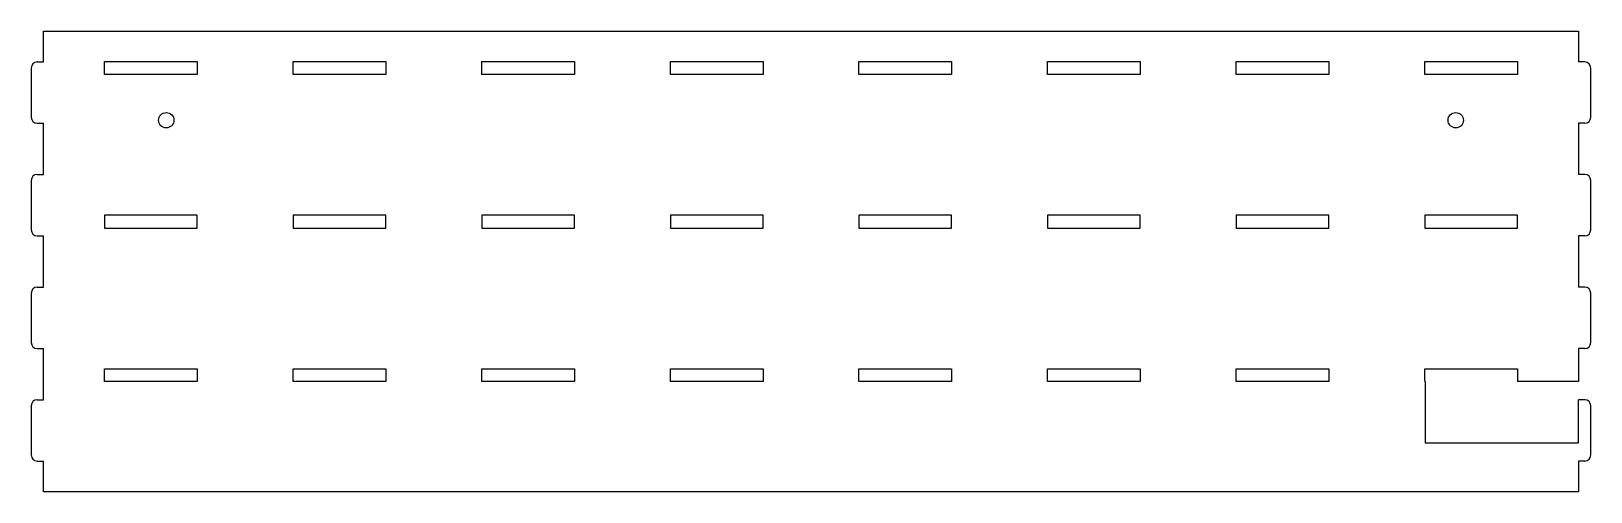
# Model space of a CAD drawing. Header units: millimetres. Extents: x -254 to 254, y -136 to 14.
import ezdxf

# ---------------------------------------------------------------- set-up
doc = ezdxf.new("R2010")
doc.units = ezdxf.units.MM

msp = doc.modelspace()

# ---------------------------------------------------------------- linework, layer by layer
at = {"color": 7, "linetype": 'Continuous', "lineweight": 25}
for p, q in [((-250, 14), (250, 14)), ((-250, 4), (-250, 14)), ((250, 14), (250, 4)), ((-254, 2), (-254, -14)), ((-252, 4), (-250, 4)), ((-230.1, -0.1), (-230.1, 4.1)), ((-230.1, 4.1), (-199.9, 4.1)), ((-199.9, 4.1), (-199.9, -0.1)), ((-168.67, -0.1), (-168.67, 4.1)), ((-168.67, 4.1), (-138.47, 4.1)), ((-138.47, 4.1), (-138.47, -0.1)), ((-107.24, -0.1), (-107.24, 4.1)), ((-107.24, 4.1), (-77.04, 4.1)), ((-77.04, 4.1), (-77.04, -0.1)), ((-45.81, -0.1), (-45.81, 4.1)), ((-45.81, 4.1), (-15.61, 4.1)), ((-15.61, 4.1), (-15.61, -0.1)), ((15.61, -0.1), (15.61, 4.1)), ((15.61, 4.1), (45.81, 4.1)), ((45.81, 4.1), (45.81, -0.1)), ((77.04, -0.1), (77.04, 4.1)), ((77.04, 4.1), (107.24, 4.1)), ((107.24, 4.1), (107.24, -0.1)), ((138.47, -0.1), (138.47, 4.1)), ((138.47, 4.1), (168.67, 4.1)), ((168.67, 4.1), (168.67, -0.1)), ((199.9, -0.1), (199.9, 4.1)), ((199.9, 4.1), (230.1, 4.1)), ((230.1, 4.1), (230.1, -0.1)), ((252, 4), (250, 4)), ((254, -14), (254, 2)), ((-199.9, -0.1), (-230.1, -0.1)), ((-138.47, -0.1), (-168.67, -0.1)), ((-77.04, -0.1), (-107.24, -0.1)), ((-15.61, -0.1), (-45.81, -0.1)), ((45.81, -0.1), (15.61, -0.1)), ((107.24, -0.1), (77.04, -0.1)), ((168.67, -0.1), (138.47, -0.1)), ((230.1, -0.1), (199.9, -0.1)), ((-252, -16), (-250, -16)), ((-250, -32.67), (-250, -16)), ((250, -16), (250, -32.67)), ((252, -16), (250, -16)), ((-254, -34.67), (-254, -50.67)), ((-252, -32.67), (-250, -32.67)), ((252, -32.67), (250, -32.67)), ((254, -50.67), (254, -34.67)), ((-230.1, -45.9), (-230.1, -50.1)), ((-199.9, -45.9), (-230.1, -45.9)), ((-230.1, -50.1), (-199.9, -50.1)), ((-199.9, -50.1), (-199.9, -45.9)), ((-168.67, -45.9), (-168.67, -50.1)), ((-138.47, -45.9), (-168.67, -45.9)), ((-168.67, -50.1), (-138.47, -50.1)), ((-138.47, -50.1), (-138.47, -45.9)), ((-107.24, -45.9), (-107.24, -50.1)), ((-77.04, -45.9), (-107.24, -45.9)), ((-107.24, -50.1), (-77.04, -50.1)), ((-77.04, -50.1), (-77.04, -45.9)), ((-45.81, -45.9), (-45.81, -50.1)), ((-15.61, -45.9), (-45.81, -45.9)), ((-45.81, -50.1), (-15.61, -50.1)), ((-15.61, -50.1), (-15.61, -45.9)), ((15.61, -45.9), (15.61, -50.1)), ((45.81, -45.9), (15.61, -45.9)), ((15.61, -50.1), (45.81, -50.1)), ((45.81, -50.1), (45.81, -45.9)), ((77.04, -45.9), (77.04, -50.1)), ((107.24, -45.9), (77.04, -45.9)), ((77.04, -50.1), (107.24, -50.1)), ((107.24, -50.1), (107.24, -45.9)), ((138.47, -45.9), (138.47, -50.1)), ((168.67, -45.9), (138.47, -45.9)), ((138.47, -50.1), (168.67, -50.1)), ((168.67, -50.1), (168.67, -45.9)), ((199.9, -45.9), (199.9, -50.1)), ((230.1, -45.9), (199.9, -45.9)), ((199.9, -50.1), (230.1, -50.1)), ((230.1, -50.1), (230.1, -45.9)), ((-252, -52.67), (-250, -52.67)), ((-250, -69.33), (-250, -52.67)), ((250, -52.67), (250, -69.33)), ((252, -52.67), (250, -52.67)), ((-252, -69.33), (-250, -69.33)), ((252, -69.33), (250, -69.33)), ((-254, -71.33), (-254, -87.33)), ((254, -87.33), (254, -71.33)), ((-252, -89.33), (-250, -89.33)), ((-250, -106), (-250, -89.33)), ((250, -89.33), (250, -100.1)), ((252, -89.33), (250, -89.33)), ((-230.1, -100.1), (-230.1, -95.9)), ((-230.1, -95.9), (-199.9, -95.9)), ((-199.9, -95.9), (-199.9, -100.1)), ((-168.67, -100.1), (-168.67, -95.9)), ((-168.67, -95.9), (-138.47, -95.9)), ((-138.47, -95.9), (-138.47, -100.1)), ((-107.24, -100.1), (-107.24, -95.9)), ((-107.24, -95.9), (-77.04, -95.9)), ((-77.04, -95.9), (-77.04, -100.1)), ((-45.81, -100.1), (-45.81, -95.9)), ((-45.81, -95.9), (-15.61, -95.9)), ((-15.61, -95.9), (-15.61, -100.1)), ((15.61, -100.1), (15.61, -95.9)), ((15.61, -95.9), (45.81, -95.9)), ((45.81, -95.9), (45.81, -100.1)), ((77.04, -100.1), (77.04, -95.9)), ((77.04, -95.9), (107.24, -95.9)), ((107.24, -95.9), (107.24, -100.1)), ((138.47, -100.1), (138.47, -95.9)), ((138.47, -95.9), (168.67, -95.9)), ((168.67, -95.9), (168.67, -100.1)), ((199.9, -100.1), (199.9, -95.9)), ((199.9, -95.9), (230.1, -95.9)), ((230.1, -95.9), (230.1, -100.1)), ((-199.9, -100.1), (-230.1, -100.1)), ((-138.47, -100.1), (-168.67, -100.1)), ((-77.04, -100.1), (-107.24, -100.1)), ((-15.61, -100.1), (-45.81, -100.1)), ((45.81, -100.1), (15.61, -100.1)), ((107.24, -100.1), (77.04, -100.1)), ((168.67, -100.1), (138.47, -100.1)), ((200, -100.1), (199.9, -100.1)), ((200, -100.1), (200, -120.1)), ((250, -100.1), (230.1, -100.1)), ((-252, -106), (-250, -106)), ((252, -106), (250, -106)), ((250, -120.1), (250, -106)), ((-254, -108), (-254, -124)), ((254, -124), (254, -108)), ((200, -120.1), (250, -120.1)), ((-252, -126), (-250, -126)), ((-250, -136), (-250, -126)), ((250, -126), (250, -136)), ((252, -126), (250, -126)), ((250, -136), (-250, -136))]:
    msp.add_line(p, q, dxfattribs=at)
for centre in [(-210, -15), (210, -15)]:
    msp.add_circle(centre, 2.5, dxfattribs=at)
for centre, start, end in [((-252, 2), 90, 180), ((252, 2), 0, 90), ((-252, -14), 180, 270), ((252, -14), 270, 0), ((-252, -34.67), 90, 180), ((252, -34.67), 0, 90), ((-252, -50.67), 180, 270), ((252, -50.67), 270, 0), ((-252, -71.33), 90, 180), ((252, -71.33), 0, 90), ((-252, -87.33), 180, 270), ((252, -87.33), 270, 0), ((-252, -108), 90, 180), ((252, -108), 0, 90), ((-252, -124), 180, 270), ((252, -124), 270, 0)]:
    msp.add_arc(centre, 2, start, end, dxfattribs=at)

doc.saveas('drawing.dxf')
